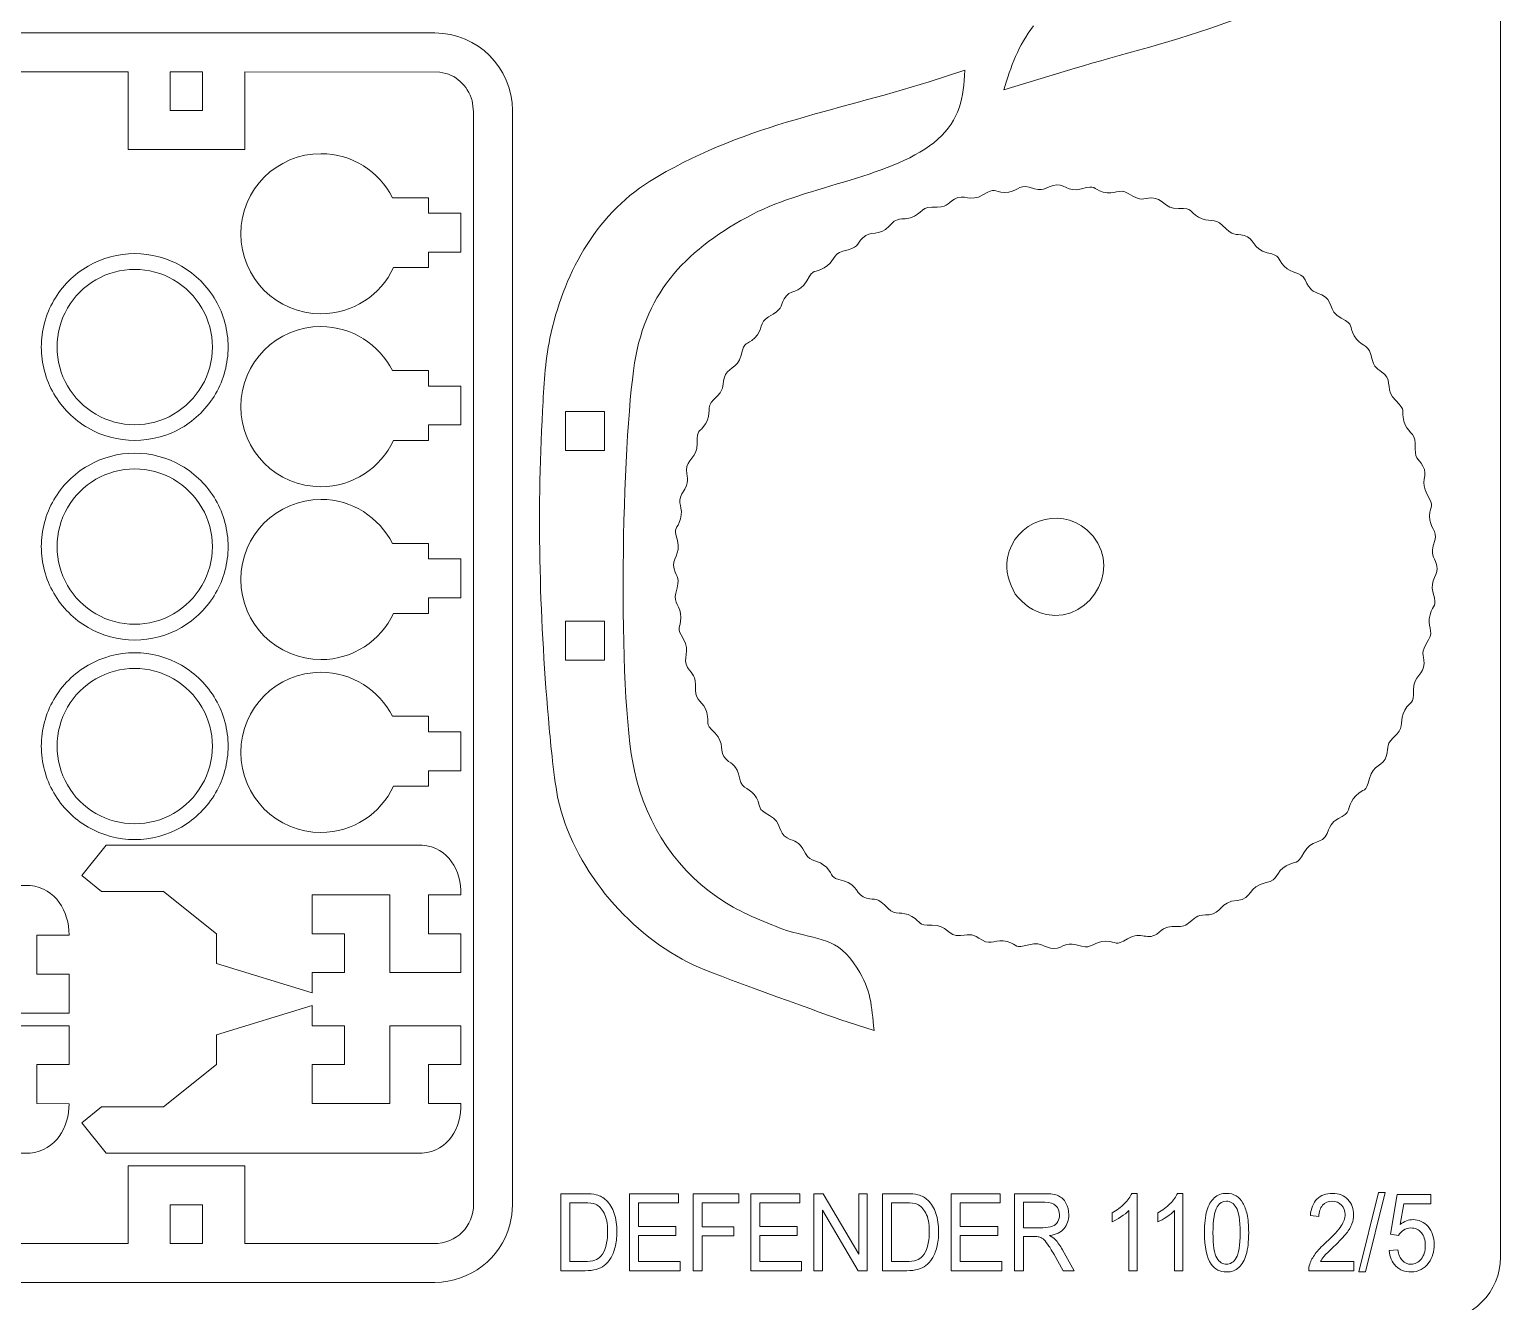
# Model space of a CAD drawing. Header units: centimetres. Extents: x -10 to 98, y 3 to 108.
# Drawn here: x 44.92 to 58.7, y 55.74 to 67.65 of the extents above; entities that cross this region are included whole.
import ezdxf

# ---------------------------------------------------------------- set-up
doc = ezdxf.new("R2010")
doc.units = ezdxf.units.CM
doc.header["$MEASUREMENT"] = 0
doc.layers.add('Camada 1', color=7, linetype='Continuous')

msp = doc.modelspace()

# ---------------------------------------------------------------- linework, layer by layer
at = {"layer": 'Camada 1', "color": 5, "lineweight": 9}
for points in [[(58.70215, 107.32219), (58.70215, 107.32219), (58.70215, 56.15219), (58.70215, 56.15219)], [(58.10714, 55.55719), (58.4344, 55.55719), (58.70215, 55.82494), (58.70215, 56.15219)]]:
    msp.add_open_spline(points, degree=3, dxfattribs=at)
at = {"layer": 'Camada 1', "color": 3, "lineweight": 9}
for points in [[(54.71515, 67.29235), (55.5241, 67.53089), (56.87646, 67.81634), (57.45465, 68.51215)], [(54.32482, 67.68744), (54.18448, 67.50459), (54.1106, 67.30542), (54.04872, 67.08767)], [(48.71536, 67.6219), (48.71536, 67.6219), (25.27744, 67.6219), (25.27744, 67.6219)], [(49.44366, 66.89359), (49.43725, 67.30475), (49.11911, 67.61558), (48.71536, 67.6219)], [(54.04872, 67.08767), (54.04872, 67.08767), (54.71515, 67.29235), (54.71515, 67.29235)], [(42.02492, 67.25773), (42.02492, 67.25773), (45.84258, 67.25773), (45.84258, 67.25773)], [(45.84258, 67.25773), (45.84258, 67.25773), (45.84258, 66.52943), (45.84258, 66.52943)], [(46.93506, 66.52943), (46.93506, 66.52943), (46.93506, 67.25773), (46.93506, 67.25773)], [(46.93506, 67.25773), (46.93506, 67.25773), (48.76296, 67.25416), (48.76296, 67.25416)], [(49.06642, 66.9876), (49.01701, 67.13201), (48.91831, 67.23367), (48.76296, 67.25416)], [(53.3488, 67.16452), (52.4392, 66.8784), (51.56404, 66.74916), (50.72712, 66.22915)], [(53.3488, 67.16452), (53.3488, 67.16452), (53.68083, 67.27162), (53.68083, 67.27162)], [(53.42854, 66.62544), (53.63344, 66.80782), (53.67186, 67.01439), (53.68083, 67.27162)], [(49.06642, 66.9876), (49.06642, 66.9876), (49.07951, 66.88169), (49.07951, 66.88169)], [(49.07951, 66.88169), (49.07951, 66.88169), (49.07951, 56.65441), (49.07951, 56.65441)], [(49.44366, 56.64251), (49.44366, 56.64251), (49.44366, 66.89359), (49.44366, 66.89359)], [(51.69463, 65.9233), (52.21017, 66.19259), (53.03308, 66.27344), (53.42854, 66.62544)], [(45.84258, 66.52943), (45.84258, 66.52943), (46.93506, 66.52943), (46.93506, 66.52943)], [(50.72712, 66.22915), (50.21335, 65.90992), (49.91427, 65.33949), (49.79413, 64.76064)], [(54.05536, 66.12782), (53.94146, 66.12966), (53.97654, 66.17927), (53.85168, 66.10434)], [(54.28414, 66.17533), (54.18745, 66.20426), (54.16614, 66.12602), (54.05536, 66.12782)], [(54.28414, 66.17533), (54.43446, 66.13036), (54.42082, 66.16661), (54.50937, 66.19209)], [(54.50937, 66.19209), (54.60938, 66.22085), (54.64288, 66.12255), (54.77654, 66.16096)], [(54.97941, 66.13119), (54.86975, 66.16238), (54.91645, 66.20117), (54.77654, 66.16096)], [(55.21269, 66.11776), (55.12701, 66.17047), (55.08595, 66.10089), (54.97941, 66.13119)], [(53.37222, 65.99066), (53.52911, 65.98623), (53.50665, 66.01774), (53.58554, 66.06516)], [(53.58554, 66.06516), (53.6746, 66.1187), (53.73239, 66.03274), (53.85168, 66.10434)], [(55.21269, 66.11776), (55.34655, 66.03541), (55.3423, 66.07396), (55.43466, 66.07559)], [(55.43466, 66.07559), (55.53882, 66.07743), (55.54567, 65.97362), (55.68452, 65.97632)], [(51.69463, 65.9233), (51.08957, 65.60728), (50.69533, 65.21186), (50.58789, 64.52977)], [(53.12377, 65.87946), (53.27718, 65.89514), (53.25861, 65.99386), (53.37222, 65.99066)], [(55.87289, 65.89511), (55.77519, 65.95351), (55.82995, 65.97915), (55.68452, 65.97632)], [(56.09465, 65.82192), (56.02549, 65.89486), (55.96797, 65.83829), (55.87289, 65.89511)], [(52.726, 65.70349), (52.79809, 65.77818), (52.87629, 65.71018), (52.97295, 65.81016)], [(53.12377, 65.87946), (53.03138, 65.87894), (53.02747, 65.86654), (52.97295, 65.81016)], [(56.09465, 65.82192), (56.20275, 65.7079), (56.20913, 65.74591), (56.29837, 65.7236)], [(52.5392, 65.57626), (52.69202, 65.61279), (52.66185, 65.63703), (52.726, 65.70349)], [(56.29837, 65.7236), (56.39925, 65.69838), (56.37904, 65.59645), (56.51384, 65.56306)], [(52.5392, 65.57626), (52.44105, 65.55281), (52.46157, 65.47438), (52.36504, 65.42068)], [(56.67474, 65.43557), (56.59559, 65.51738), (56.65528, 65.52802), (56.51384, 65.56306)], [(52.36504, 65.42068), (52.26551, 65.36533), (52.27074, 65.42584), (52.20025, 65.29823)], [(56.87009, 65.30754), (56.82216, 65.39622), (56.75143, 65.35632), (56.67474, 65.43557)], [(51.98938, 65.13157), (52.03988, 65.22272), (52.13305, 65.1766), (52.20025, 65.29823)], [(56.87009, 65.30754), (56.92319, 65.20932), (56.92693, 65.20865), (57.02694, 65.16699)], [(51.84194, 64.9604), (51.98013, 65.03504), (51.94466, 65.05088), (51.98938, 65.13157)], [(57.02694, 65.16699), (57.13568, 65.1217), (57.08063, 65.01956), (57.20797, 64.94922)], [(51.84194, 64.9604), (51.75331, 64.91254), (51.79313, 64.84173), (51.71388, 64.76503)], [(57.33041, 64.78441), (57.27511, 64.8839), (57.33553, 64.87876), (57.20797, 64.94922)], [(49.79413, 64.76064), (49.74785, 64.53764), (49.73765, 64.30918), (49.72511, 64.08231)], [(51.71388, 64.76503), (51.63219, 64.68597), (51.62141, 64.74549), (51.5864, 64.60415)], [(57.48597, 64.61027), (57.46258, 64.70816), (57.38395, 64.68808), (57.33041, 64.78441)], [(50.58789, 64.52977), (50.47102, 63.78779), (50.41983, 61.46292), (50.58551, 60.70972)], [(51.42584, 64.38867), (51.45111, 64.48956), (51.553, 64.46931), (51.5864, 64.60415)], [(57.48597, 64.61027), (57.52244, 64.45757), (57.54673, 64.4875), (57.61318, 64.42346)], [(51.32755, 64.18495), (51.44153, 64.2929), (51.40353, 64.29957), (51.42584, 64.38867)], [(57.61318, 64.42346), (57.68786, 64.35149), (57.61989, 64.27325), (57.7199, 64.17653)], [(51.32755, 64.18495), (51.2546, 64.11587), (51.31112, 64.05815), (51.25435, 63.96322)], [(57.79519, 63.98582), (57.76758, 64.0962), (57.82446, 64.07539), (57.7199, 64.17653)], [(49.72511, 64.08231), (49.66948, 63.07607), (49.6982, 62.1101), (49.78818, 61.1072)], [(57.90036, 63.77721), (57.90316, 63.87797), (57.82196, 63.87878), (57.79519, 63.98582)], [(51.25435, 63.96322), (51.19583, 63.86535), (51.17036, 63.9204), (51.17311, 63.77487)], [(51.07384, 63.52497), (51.07201, 63.62904), (51.17575, 63.63586), (51.17311, 63.77487)], [(57.90036, 63.77721), (57.89599, 63.62019), (57.92729, 63.64299), (57.97488, 63.56394)], [(57.97488, 63.56394), (58.02848, 63.4749), (57.94243, 63.4171), (58.01407, 63.29777)], [(51.03169, 63.30297), (51.11397, 63.43648), (51.07546, 63.43323), (51.07384, 63.52497)], [(51.03169, 63.30297), (50.97899, 63.21741), (51.04851, 63.17625), (51.01826, 63.06972)], [(58.03753, 63.09409), (58.03938, 63.20789), (58.08893, 63.17308), (58.01407, 63.29777)], [(51.01826, 63.06972), (50.9871, 62.96006), (50.94831, 63.00675), (50.9885, 62.86686)], [(58.08504, 62.86533), (58.11384, 62.96175), (58.03575, 62.98365), (58.03753, 63.09409)], [(50.95735, 62.59967), (50.92863, 62.69977), (51.0269, 62.73315), (50.9885, 62.86686)], [(58.08504, 62.86533), (58.04013, 62.71499), (58.07627, 62.72878), (58.10179, 62.64005)], [(50.97411, 62.37444), (51.01907, 62.52491), (50.98283, 62.5109), (50.95735, 62.59967)], [(58.10179, 62.64005), (58.13055, 62.54007), (58.03224, 62.50659), (58.07069, 62.3729)], [(50.97411, 62.37444), (50.9453, 62.278), (51.02339, 62.25618), (51.02161, 62.14567)], [(58.0409, 62.17004), (58.07201, 62.27956), (58.1109, 62.23309), (58.07069, 62.3729)], [(51.02161, 62.14567), (51.01982, 62.03184), (50.97013, 62.06682), (51.04516, 61.94196)], [(58.02748, 61.93678), (58.08015, 62.0224), (58.01063, 62.06343), (58.0409, 62.17004)], [(51.08429, 61.67583), (51.0307, 61.7649), (51.11686, 61.82262), (51.04516, 61.94196)], [(58.02748, 61.93678), (57.9452, 61.80305), (57.98364, 61.80718), (57.9853, 61.7148)], [(51.15878, 61.46253), (51.16318, 61.61943), (51.13176, 61.59692), (51.08429, 61.67583)], [(57.9853, 61.7148), (57.98718, 61.61073), (57.88338, 61.60383), (57.88606, 61.46493)], [(51.15878, 61.46253), (51.15598, 61.36188), (51.23716, 61.36092), (51.26398, 61.25395)], [(57.80483, 61.27656), (57.86323, 61.37431), (57.88887, 61.31952), (57.88606, 61.46493)], [(51.26398, 61.25395), (51.29162, 61.14369), (51.23461, 61.16435), (51.33932, 61.06321)], [(57.73163, 61.05481), (57.80457, 61.124), (57.74795, 61.18133), (57.80483, 61.27656)], [(49.78818, 61.1072), (49.80602, 60.91694), (49.8366, 60.57154), (49.88338, 60.3896)], [(51.44597, 60.8163), (51.37133, 60.88834), (51.43933, 60.96661), (51.33932, 61.06321)], [(57.73163, 61.05481), (57.61763, 60.94668), (57.65565, 60.94037), (57.6333, 60.8511)], [(51.57319, 60.62951), (51.53678, 60.78224), (51.51202, 60.75255), (51.44597, 60.8163)], [(57.6333, 60.8511), (57.60803, 60.75014), (57.50615, 60.77046), (57.47278, 60.63562)], [(50.58551, 60.70972), (50.69952, 60.19147), (50.99647, 59.74761), (51.44948, 59.46732)], [(51.57319, 60.62951), (51.59655, 60.53156), (51.67524, 60.55169), (51.72877, 60.45534)], [(57.34527, 60.47472), (57.42703, 60.55383), (57.43781, 60.49427), (57.47278, 60.63562)], [(49.88338, 60.3896), (50.04655, 59.75502), (50.55568, 59.1639), (51.14245, 58.88777)], [(51.72877, 60.45534), (51.78403, 60.35587), (51.72363, 60.36096), (51.85119, 60.29055)], [(57.21724, 60.27934), (57.30584, 60.32721), (57.26608, 60.3981), (57.34527, 60.47472)], [(52.01791, 60.07964), (51.92682, 60.13004), (51.97277, 60.22343), (51.85119, 60.29055)], [(57.21724, 60.27934), (57.11897, 60.22624), (57.1184, 60.22248), (57.07669, 60.12249)], [(57.07669, 60.12249), (57.03136, 60.01382), (56.92927, 60.06881), (56.85893, 59.94145)], [(52.18906, 59.93223), (52.11459, 60.07025), (52.09836, 60.03512), (52.01791, 60.07964)], [(52.18906, 59.93223), (52.23689, 59.84359), (52.3078, 59.88336), (52.38445, 59.80417)], [(56.69414, 59.81908), (56.79357, 59.87432), (56.78853, 59.81399), (56.85893, 59.94145)], [(52.38445, 59.80417), (52.46357, 59.72243), (52.40393, 59.71168), (52.54534, 59.67667)], [(56.50487, 59.66071), (56.62542, 59.68307), (56.58983, 59.76113), (56.69414, 59.81908)], [(52.7608, 59.51613), (52.6598, 59.54143), (52.68016, 59.64328), (52.54534, 59.67667)], [(56.50487, 59.66071), (56.326, 59.62754), (56.38296, 59.50477), (56.23521, 59.49453)], [(51.44948, 59.46732), (51.60527, 59.37091), (51.83737, 59.27487), (52.01118, 59.21385)], [(52.96453, 59.41782), (52.85634, 59.53187), (52.84987, 59.49382), (52.7608, 59.51613)], [(52.96453, 59.41782), (53.03371, 59.34489), (53.09112, 59.40151), (53.18627, 59.34464)], [(56.23521, 59.49453), (56.06487, 59.48273), (56.08959, 59.36725), (55.97117, 59.36051)], [(53.18627, 59.34464), (53.28405, 59.28619), (53.22918, 59.26059), (53.37464, 59.2634)], [(55.78145, 59.28303), (55.69179, 59.20469), (55.62927, 59.3054), (55.49913, 59.19404)], [(55.97117, 59.36051), (55.86483, 59.35447), (55.86156, 59.35304), (55.78145, 59.28303)], [(52.67404, 58.85802), (52.48497, 59.16008), (52.31468, 59.11653), (52.01118, 59.21385)], [(53.64034, 59.16532), (53.52355, 59.15026), (53.52009, 59.26621), (53.37464, 59.2634)], [(53.84648, 59.12197), (53.75147, 59.18042), (53.74777, 59.17917), (53.64034, 59.16532)], [(53.84648, 59.12197), (53.93214, 59.06926), (53.9731, 59.13885), (54.07976, 59.10855)], [(55.2075, 59.13537), (55.33948, 59.21454), (55.39204, 59.10241), (55.49913, 59.19404)], [(54.07976, 59.10855), (54.18931, 59.07744), (54.14282, 59.03855), (54.28262, 59.07878)], [(54.54978, 59.04766), (54.44975, 59.01892), (54.41623, 59.11723), (54.28262, 59.07878)], [(54.77505, 59.06439), (54.62446, 59.10932), (54.63863, 59.07319), (54.54978, 59.04766)], [(54.77505, 59.06439), (54.87153, 59.03562), (54.89329, 59.1137), (55.00382, 59.11191)], [(55.00382, 59.11191), (55.11763, 59.11007), (55.08277, 59.06055), (55.2075, 59.13537)], [(51.14245, 58.88777), (51.32536, 58.8017), (52.28852, 58.4602), (52.5122, 58.37843)], [(52.83113, 58.27609), (52.80812, 58.51188), (52.80402, 58.65035), (52.67404, 58.85802)], [(52.83113, 58.27609), (52.83113, 58.27609), (52.5122, 58.37843), (52.5122, 58.37843)], [(46.93506, 57.00666), (46.93506, 57.00666), (45.84258, 57.00666), (45.84258, 57.00666)], [(45.84258, 57.00666), (45.84258, 57.00666), (45.84258, 56.27835), (45.84258, 56.27835)], [(46.93506, 56.27835), (46.93506, 56.27835), (46.93506, 57.00666), (46.93506, 57.00666)], [(48.70346, 56.27835), (48.92593, 56.28502), (49.07285, 56.43199), (49.07951, 56.65441)], [(49.41867, 56.45449), (49.41867, 56.45449), (49.43771, 56.54729), (49.43771, 56.54729)], [(49.43771, 56.54729), (49.43771, 56.54729), (49.44366, 56.64251), (49.44366, 56.64251)], [(48.71536, 55.91419), (49.05306, 55.92476), (49.33091, 56.13234), (49.41867, 56.45449)], [(45.84258, 56.27835), (45.84258, 56.27835), (42.02492, 56.27835), (42.02492, 56.27835)], [(48.70346, 56.27835), (48.70346, 56.27835), (46.93506, 56.27835), (46.93506, 56.27835)], [(25.27744, 55.91419), (25.27744, 55.91419), (48.71536, 55.91419), (48.71536, 55.91419)]]:
    msp.add_open_spline(points, degree=3, dxfattribs=at)
at = {"layer": 'Camada 1', "lineweight": 9}
for points in [[(46.53995, 67.25773), (46.53995, 67.25773), (46.23649, 67.25773), (46.23649, 67.25773)], [(46.23649, 67.25773), (46.23649, 67.25773), (46.23649, 66.89359), (46.23649, 66.89359)], [(46.53995, 66.89359), (46.53995, 66.89359), (46.53995, 67.25773), (46.53995, 67.25773)], [(46.23649, 66.89359), (46.23649, 66.89359), (46.53995, 66.89359), (46.53995, 66.89359)], [(50.30465, 64.07517), (50.30465, 64.07517), (49.94051, 64.07517), (49.94051, 64.07517)], [(49.94051, 64.07517), (49.94051, 64.07517), (49.94051, 63.71101), (49.94051, 63.71101)], [(50.30465, 63.71101), (50.30465, 63.71101), (50.30465, 64.07517), (50.30465, 64.07517)], [(49.94051, 63.71101), (49.94051, 63.71101), (50.30465, 63.71101), (50.30465, 63.71101)], [(54.82541, 62.96686), (54.56176, 63.19236), (54.14503, 63.04513), (54.08154, 62.70406)], [(54.44601, 62.17291), (54.88527, 62.09119), (55.18276, 62.66122), (54.82541, 62.96686)], [(54.08154, 62.70406), (54.05831, 62.57925), (54.09939, 62.4699), (54.15376, 62.363)], [(54.15376, 62.363), (54.23396, 62.2738), (54.32119, 62.19613), (54.44601, 62.17291)], [(49.94051, 62.10922), (49.94051, 62.10922), (50.30465, 62.10922), (50.30465, 62.10922)], [(49.94051, 61.74506), (49.94051, 61.74506), (49.94051, 62.10922), (49.94051, 62.10922)], [(50.30465, 62.10922), (50.30465, 62.10922), (50.30465, 61.74506), (50.30465, 61.74506)], [(50.30465, 61.74506), (50.30465, 61.74506), (49.94051, 61.74506), (49.94051, 61.74506)], [(46.23649, 56.27835), (46.23649, 56.27835), (46.23649, 56.64251), (46.23649, 56.64251)], [(46.23649, 56.64251), (46.23649, 56.64251), (46.53995, 56.64251), (46.53995, 56.64251)], [(46.53995, 56.64251), (46.53995, 56.64251), (46.53995, 56.27835), (46.53995, 56.27835)], [(46.53995, 56.27835), (46.53995, 56.27835), (46.23649, 56.27835), (46.23649, 56.27835)]]:
    msp.add_open_spline(points, degree=3, dxfattribs=at)
at = {"layer": 'Camada 1', "color": 2, "lineweight": 9}
for points in [[(47.64815, 66.49053), (47.23376, 66.49053), (46.89782, 66.15459), (46.89782, 65.7402)], [(48.31831, 66.07793), (48.19472, 66.32267), (47.94106, 66.49053), (47.64815, 66.49053)], [(48.31831, 66.07793), (48.31831, 66.07793), (48.65708, 66.07828), (48.65708, 66.07828)], [(48.65708, 66.07828), (48.65708, 66.07828), (48.65708, 65.93263), (48.65708, 65.93263)], [(48.65708, 65.93263), (48.65708, 65.93263), (48.96051, 65.93263), (48.96051, 65.93263)], [(48.96051, 65.93263), (48.96051, 65.93263), (48.96051, 65.56853), (48.96051, 65.56853)], [(46.89782, 65.7402), (46.89782, 65.32581), (47.23376, 64.98987), (47.64815, 64.98987)], [(45.90354, 65.55414), (45.75073, 65.55431), (45.59814, 65.51342), (45.4659, 65.43688)], [(46.34118, 65.43688), (46.20893, 65.51342), (46.05634, 65.55431), (45.90354, 65.55414)], [(48.96051, 65.56853), (48.96051, 65.56853), (48.65708, 65.56853), (48.65708, 65.56853)], [(48.65708, 65.56853), (48.65708, 65.56853), (48.65708, 65.42289), (48.65708, 65.42289)], [(45.4659, 65.43688), (45.33348, 65.36062), (45.22178, 65.24892), (45.14552, 65.1165)], [(46.66155, 65.1165), (46.58529, 65.24892), (46.47359, 65.36062), (46.34118, 65.43688)], [(47.64815, 64.98987), (47.94912, 64.98987), (48.20867, 65.16711), (48.32821, 65.42289)], [(48.65708, 65.42289), (48.65708, 65.42289), (48.32821, 65.42289), (48.32821, 65.42289)], [(45.14552, 65.1165), (45.06897, 64.98425), (45.02808, 64.83166), (45.02826, 64.67886)], [(46.77882, 64.67886), (46.77899, 64.83166), (46.7381, 64.98425), (46.66155, 65.1165)], [(47.64815, 64.87087), (47.23376, 64.87087), (46.89782, 64.53493), (46.89782, 64.12054)], [(48.31831, 64.45827), (48.19472, 64.70301), (47.94106, 64.87087), (47.64815, 64.87087)], [(45.02826, 64.67886), (45.02808, 64.52607), (45.06897, 64.37347), (45.14552, 64.24123)], [(46.66155, 64.24123), (46.7381, 64.37347), (46.77899, 64.52607), (46.77882, 64.67886)], [(48.31831, 64.45827), (48.31831, 64.45827), (48.65708, 64.45862), (48.65708, 64.45862)], [(48.65708, 64.45862), (48.65708, 64.45862), (48.65708, 64.31297), (48.65708, 64.31297)], [(45.14552, 64.24123), (45.22178, 64.1088), (45.33348, 63.9971), (45.4659, 63.92084)], [(46.34118, 63.92084), (46.47359, 63.9971), (46.58529, 64.1088), (46.66155, 64.24123)], [(48.65708, 64.31297), (48.65708, 64.31297), (48.96051, 64.31297), (48.96051, 64.31297)], [(48.96051, 64.31297), (48.96051, 64.31297), (48.96051, 63.94887), (48.96051, 63.94887)], [(46.89782, 64.12054), (46.89782, 63.70614), (47.23376, 63.37021), (47.64815, 63.37021)], [(45.4659, 63.92084), (45.59814, 63.8443), (45.75073, 63.80341), (45.90354, 63.80358)], [(45.90354, 63.80358), (46.05634, 63.80341), (46.20893, 63.8443), (46.34118, 63.92084)], [(48.96051, 63.94887), (48.96051, 63.94887), (48.65708, 63.94887), (48.65708, 63.94887)], [(48.65708, 63.94887), (48.65708, 63.94887), (48.65708, 63.80322), (48.65708, 63.80322)], [(47.64815, 63.37021), (47.94912, 63.37021), (48.20867, 63.54745), (48.32821, 63.80322)], [(48.65708, 63.80322), (48.65708, 63.80322), (48.32821, 63.80322), (48.32821, 63.80322)], [(45.4659, 63.56732), (45.33348, 63.49106), (45.22178, 63.37936), (45.14552, 63.24695)], [(45.90354, 63.68458), (45.75073, 63.68475), (45.59814, 63.64386), (45.4659, 63.56732)], [(46.34118, 63.56732), (46.20893, 63.64386), (46.05634, 63.68475), (45.90354, 63.68458)], [(46.66155, 63.24695), (46.58529, 63.37936), (46.47359, 63.49106), (46.34118, 63.56732)], [(45.14552, 63.24695), (45.06897, 63.11469), (45.02808, 62.9621), (45.02826, 62.8093)], [(46.77882, 62.8093), (46.77899, 62.9621), (46.7381, 63.11469), (46.66155, 63.24695)], [(47.64815, 63.25121), (47.23376, 63.25121), (46.89782, 62.91527), (46.89782, 62.50088)], [(48.31831, 62.83861), (48.19472, 63.08335), (47.94106, 63.25121), (47.64815, 63.25121)], [(45.02826, 62.8093), (45.02808, 62.6565), (45.06897, 62.50391), (45.14552, 62.37167)], [(46.66155, 62.37167), (46.7381, 62.50391), (46.77899, 62.6565), (46.77882, 62.8093)], [(48.31831, 62.83861), (48.31831, 62.83861), (48.65708, 62.83896), (48.65708, 62.83896)], [(48.65708, 62.83896), (48.65708, 62.83896), (48.65708, 62.69331), (48.65708, 62.69331)], [(48.65708, 62.69331), (48.65708, 62.69331), (48.96051, 62.69331), (48.96051, 62.69331)], [(48.96051, 62.69331), (48.96051, 62.69331), (48.96051, 62.32921), (48.96051, 62.32921)], [(46.89782, 62.50088), (46.89782, 62.08648), (47.23376, 61.75055), (47.64815, 61.75055)], [(45.14552, 62.37167), (45.22178, 62.23924), (45.33348, 62.12754), (45.4659, 62.05128)], [(46.34118, 62.05128), (46.47359, 62.12754), (46.58529, 62.23924), (46.66155, 62.37167)], [(48.96051, 62.32921), (48.96051, 62.32921), (48.65708, 62.32921), (48.65708, 62.32921)], [(48.65708, 62.32921), (48.65708, 62.32921), (48.65708, 62.18356), (48.65708, 62.18356)], [(47.64815, 61.75055), (47.94912, 61.75055), (48.20867, 61.92778), (48.32821, 62.18356)], [(48.65708, 62.18356), (48.65708, 62.18356), (48.32821, 62.18356), (48.32821, 62.18356)], [(45.4659, 62.05128), (45.59814, 61.97474), (45.75073, 61.93385), (45.90354, 61.93402)], [(45.90354, 61.93402), (46.05634, 61.93385), (46.20893, 61.97474), (46.34118, 62.05128)], [(45.90354, 61.81502), (45.75073, 61.81519), (45.59814, 61.7743), (45.4659, 61.69776)], [(46.34118, 61.69776), (46.20893, 61.7743), (46.05634, 61.81519), (45.90354, 61.81502)], [(45.4659, 61.69776), (45.33348, 61.6215), (45.22178, 61.5098), (45.14552, 61.37739)], [(46.66155, 61.37739), (46.58529, 61.5098), (46.47359, 61.6215), (46.34118, 61.69776)], [(47.64815, 61.63155), (47.23376, 61.63155), (46.89782, 61.29561), (46.89782, 60.88121)], [(48.31831, 61.21895), (48.19472, 61.46368), (47.94106, 61.63155), (47.64815, 61.63155)], [(45.14552, 61.37739), (45.06897, 61.24513), (45.02808, 61.09253), (45.02826, 60.93974)], [(46.77882, 60.93974), (46.77899, 61.09253), (46.7381, 61.24513), (46.66155, 61.37739)], [(48.31831, 61.21895), (48.31831, 61.21895), (48.65708, 61.21929), (48.65708, 61.21929)], [(48.65708, 61.21929), (48.65708, 61.21929), (48.65708, 61.07365), (48.65708, 61.07365)], [(48.65708, 61.07365), (48.65708, 61.07365), (48.96051, 61.07365), (48.96051, 61.07365)], [(48.96051, 61.07365), (48.96051, 61.07365), (48.96051, 60.70955), (48.96051, 60.70955)], [(45.02826, 60.93974), (45.02808, 60.78694), (45.06897, 60.63435), (45.14552, 60.5021)], [(46.66155, 60.5021), (46.7381, 60.63435), (46.77899, 60.78694), (46.77882, 60.93974)], [(46.89782, 60.88121), (46.89782, 60.46682), (47.23376, 60.13088), (47.64815, 60.13088)], [(48.96051, 60.70955), (48.96051, 60.70955), (48.65708, 60.70955), (48.65708, 60.70955)], [(48.65708, 60.70955), (48.65708, 60.70955), (48.65708, 60.5639), (48.65708, 60.5639)], [(47.64815, 60.13088), (47.94912, 60.13088), (48.20867, 60.30812), (48.32821, 60.5639)], [(48.65708, 60.5639), (48.65708, 60.5639), (48.32821, 60.5639), (48.32821, 60.5639)], [(45.14552, 60.5021), (45.22178, 60.36968), (45.33348, 60.25798), (45.4659, 60.18172)], [(46.34118, 60.18172), (46.47359, 60.25798), (46.58529, 60.36968), (46.66155, 60.5021)], [(45.4659, 60.18172), (45.59814, 60.10518), (45.75073, 60.06429), (45.90354, 60.06446)], [(45.90354, 60.06446), (46.05634, 60.06429), (46.20893, 60.10518), (46.34118, 60.18172)], [(45.40743, 59.72832), (45.40743, 59.72832), (45.63584, 60.01188), (45.63584, 60.01188)], [(45.63584, 60.01188), (45.63584, 60.01188), (48.59641, 60.01188), (48.59641, 60.01188)], [(48.96051, 59.54582), (48.96051, 59.77581), (48.84935, 59.9904), (48.59641, 60.01188)], [(45.59355, 59.57843), (45.59355, 59.57843), (45.40743, 59.72832), (45.40743, 59.72832)], [(41.96376, 59.63321), (41.96376, 59.63321), (44.92435, 59.63321), (44.92435, 59.63321)], [(45.28843, 59.16978), (45.28843, 59.39262), (45.16615, 59.60719), (44.92435, 59.63321)], [(46.17398, 59.57843), (46.17398, 59.57843), (45.59355, 59.57843), (45.59355, 59.57843)], [(46.66909, 59.17966), (46.66909, 59.17966), (46.17398, 59.57843), (46.17398, 59.57843)], [(48.29297, 59.54582), (48.29297, 59.54582), (47.56478, 59.54582), (47.56478, 59.54582)], [(47.56478, 59.54582), (47.56478, 59.54582), (47.56478, 59.18172), (47.56478, 59.18172)], [(48.29297, 58.81761), (48.29297, 58.81761), (48.29297, 59.54582), (48.29297, 59.54582)], [(48.96051, 59.54582), (48.96051, 59.54582), (48.65708, 59.54582), (48.65708, 59.54582)], [(48.65708, 59.54582), (48.65708, 59.54582), (48.65708, 59.18172), (48.65708, 59.18172)], [(45.28843, 59.16978), (45.28843, 59.16978), (44.98503, 59.16715), (44.98503, 59.16715)], [(44.98503, 59.16715), (44.98503, 59.16715), (44.98503, 58.80306), (44.98503, 58.80306)], [(46.66909, 58.90397), (46.66909, 58.90397), (46.66909, 59.17966), (46.66909, 59.17966)], [(47.56478, 59.18172), (47.56478, 59.18172), (47.8682, 59.18172), (47.8682, 59.18172)], [(47.8682, 59.18172), (47.8682, 59.18172), (47.8682, 58.81761), (47.8682, 58.81761)], [(48.65708, 59.18172), (48.65708, 59.18172), (48.96051, 59.18172), (48.96051, 59.18172)], [(48.96051, 59.18172), (48.96051, 59.18172), (48.96051, 58.81761), (48.96051, 58.81761)], [(47.56478, 58.62827), (47.56478, 58.62827), (46.66909, 58.90397), (46.66909, 58.90397)], [(44.98503, 58.80306), (44.98503, 58.80306), (45.28843, 58.80306), (45.28843, 58.80306)], [(45.28843, 58.80306), (45.28843, 58.80306), (45.28843, 58.43894), (45.28843, 58.43894)], [(47.8682, 58.81761), (47.8682, 58.81761), (47.56478, 58.81761), (47.56478, 58.81761)], [(47.56478, 58.81761), (47.56478, 58.81761), (47.56478, 58.62827), (47.56478, 58.62827)], [(48.96051, 58.81761), (48.96051, 58.81761), (48.29297, 58.81761), (48.29297, 58.81761)], [(47.56478, 58.50927), (47.56478, 58.50927), (46.66909, 58.23357), (46.66909, 58.23357)], [(47.56478, 58.31993), (47.56478, 58.31993), (47.56478, 58.50927), (47.56478, 58.50927)], [(45.28843, 58.43894), (45.28843, 58.43894), (44.62092, 58.43894), (44.62092, 58.43894)], [(45.28843, 58.31993), (45.28843, 58.31993), (44.62092, 58.31993), (44.62092, 58.31993)], [(45.28843, 57.95581), (45.28843, 57.95581), (45.28843, 58.31993), (45.28843, 58.31993)], [(47.8682, 58.31993), (47.8682, 58.31993), (47.56478, 58.31993), (47.56478, 58.31993)], [(47.8682, 57.95583), (47.8682, 57.95583), (47.8682, 58.31993), (47.8682, 58.31993)], [(48.96051, 58.31993), (48.96051, 58.31993), (48.29297, 58.31993), (48.29297, 58.31993)], [(48.29297, 58.31993), (48.29297, 58.31993), (48.29297, 57.59172), (48.29297, 57.59172)], [(48.96051, 57.95583), (48.96051, 57.95583), (48.96051, 58.31993), (48.96051, 58.31993)], [(46.66909, 58.23357), (46.66909, 58.23357), (46.66909, 57.95788), (46.66909, 57.95788)], [(44.98503, 57.59172), (44.98503, 57.59172), (44.98503, 57.95581), (44.98503, 57.95581)], [(44.98503, 57.95581), (44.98503, 57.95581), (45.28843, 57.95581), (45.28843, 57.95581)], [(46.66909, 57.95788), (46.66909, 57.95788), (46.17398, 57.55912), (46.17398, 57.55912)], [(47.56478, 57.59172), (47.56478, 57.59172), (47.56478, 57.95583), (47.56478, 57.95583)], [(47.56478, 57.95583), (47.56478, 57.95583), (47.8682, 57.95583), (47.8682, 57.95583)], [(48.65708, 57.59172), (48.65708, 57.59172), (48.65708, 57.95583), (48.65708, 57.95583)], [(48.65708, 57.95583), (48.65708, 57.95583), (48.96051, 57.95583), (48.96051, 57.95583)], [(44.92435, 57.12566), (45.16615, 57.15168), (45.28843, 57.36625), (45.28843, 57.58909)], [(45.28843, 57.58909), (45.28843, 57.58909), (44.98503, 57.59172), (44.98503, 57.59172)], [(45.59355, 57.55912), (45.59355, 57.55912), (45.40743, 57.40922), (45.40743, 57.40922)], [(46.17398, 57.55912), (46.17398, 57.55912), (45.59355, 57.55912), (45.59355, 57.55912)], [(48.29297, 57.59172), (48.29297, 57.59172), (47.56478, 57.59172), (47.56478, 57.59172)], [(48.59641, 57.12566), (48.84935, 57.14714), (48.96051, 57.36173), (48.96051, 57.59172)], [(48.96051, 57.59172), (48.96051, 57.59172), (48.65708, 57.59172), (48.65708, 57.59172)], [(45.40743, 57.40922), (45.40743, 57.40922), (45.63584, 57.12566), (45.63584, 57.12566)], [(41.96376, 57.12566), (41.96376, 57.12566), (44.92435, 57.12566), (44.92435, 57.12566)], [(45.63584, 57.12566), (45.63584, 57.12566), (48.59641, 57.12566), (48.59641, 57.12566)]]:
    msp.add_open_spline(points, degree=3, dxfattribs=at)
at = {"layer": 'Camada 1', "color": 1, "lineweight": 9}
for points in [[(45.90354, 65.40657), (45.7765, 65.40671), (45.64963, 65.37272), (45.53969, 65.30907)], [(46.2674, 65.30907), (46.15744, 65.37272), (46.03057, 65.40671), (45.90354, 65.40657)], [(45.53969, 65.30907), (45.42959, 65.24568), (45.33672, 65.1528), (45.27332, 65.04272)], [(46.53375, 65.04272), (46.47035, 65.1528), (46.37748, 65.24568), (46.2674, 65.30907)], [(45.27332, 65.04272), (45.20968, 64.93277), (45.17569, 64.80591), (45.17583, 64.67886)], [(46.63125, 64.67886), (46.63138, 64.80591), (46.5974, 64.93277), (46.53375, 65.04272)], [(45.17583, 64.67886), (45.17569, 64.55182), (45.20968, 64.42495), (45.27332, 64.31501)], [(46.53375, 64.31501), (46.5974, 64.42495), (46.63138, 64.55182), (46.63125, 64.67886)], [(45.27332, 64.31501), (45.33672, 64.20492), (45.42959, 64.11204), (45.53969, 64.04865)], [(46.2674, 64.04865), (46.37748, 64.11204), (46.47035, 64.20492), (46.53375, 64.31501)], [(45.53969, 64.04865), (45.64963, 63.98501), (45.7765, 63.95101), (45.90354, 63.95115)], [(45.90354, 63.95115), (46.03057, 63.95101), (46.15744, 63.98501), (46.2674, 64.04865)], [(45.53969, 63.43951), (45.42959, 63.37612), (45.33672, 63.28324), (45.27332, 63.17315)], [(45.90354, 63.53701), (45.7765, 63.53715), (45.64963, 63.50315), (45.53969, 63.43951)], [(46.2674, 63.43951), (46.15744, 63.50315), (46.03057, 63.53715), (45.90354, 63.53701)], [(46.53375, 63.17315), (46.47035, 63.28324), (46.37748, 63.37612), (46.2674, 63.43951)], [(45.27332, 63.17315), (45.20968, 63.06321), (45.17569, 62.93634), (45.17583, 62.8093)], [(46.63125, 62.8093), (46.63138, 62.93634), (46.5974, 63.06321), (46.53375, 63.17315)], [(45.17583, 62.8093), (45.17569, 62.68226), (45.20968, 62.55539), (45.27332, 62.44545)], [(46.53375, 62.44545), (46.5974, 62.55539), (46.63138, 62.68226), (46.63125, 62.8093)], [(45.27332, 62.44545), (45.33672, 62.33536), (45.42959, 62.24248), (45.53969, 62.17909)], [(46.2674, 62.17909), (46.37748, 62.24248), (46.47035, 62.33536), (46.53375, 62.44545)], [(45.53969, 62.17909), (45.64963, 62.11545), (45.7765, 62.08145), (45.90354, 62.08159)], [(45.90354, 62.08159), (46.03057, 62.08145), (46.15744, 62.11545), (46.2674, 62.17909)], [(45.90354, 61.66745), (45.7765, 61.66759), (45.64963, 61.63359), (45.53969, 61.56995)], [(46.2674, 61.56995), (46.15744, 61.63359), (46.03057, 61.66759), (45.90354, 61.66745)], [(45.53969, 61.56995), (45.42959, 61.50656), (45.33672, 61.41368), (45.27332, 61.30359)], [(46.53375, 61.30359), (46.47035, 61.41368), (46.37748, 61.50656), (46.2674, 61.56995)], [(45.27332, 61.30359), (45.20968, 61.19365), (45.17569, 61.06678), (45.17583, 60.93974)], [(46.63125, 60.93974), (46.63138, 61.06678), (46.5974, 61.19365), (46.53375, 61.30359)], [(45.17583, 60.93974), (45.17569, 60.81269), (45.20968, 60.68583), (45.27332, 60.57588)], [(46.53375, 60.57588), (46.5974, 60.68583), (46.63138, 60.81269), (46.63125, 60.93974)], [(45.27332, 60.57588), (45.33672, 60.4658), (45.42959, 60.37292), (45.53969, 60.30953)], [(46.2674, 60.30953), (46.37748, 60.37292), (46.47035, 60.4658), (46.53375, 60.57588)], [(45.53969, 60.30953), (45.64963, 60.24589), (45.7765, 60.21189), (45.90354, 60.21203)], [(45.90354, 60.21203), (46.03057, 60.21189), (46.15744, 60.24589), (46.2674, 60.30953)], [(49.89531, 56.02505), (49.89531, 56.02505), (49.89531, 56.74645), (49.89531, 56.74645)], [(49.89531, 56.74645), (49.89531, 56.74645), (50.11471, 56.74645), (50.11471, 56.74645)], [(50.11338, 56.66182), (50.11338, 56.66182), (49.97982, 56.66182), (49.97982, 56.66182)], [(49.97982, 56.66182), (49.97982, 56.66182), (49.97982, 56.10968), (49.97982, 56.10968)], [(50.22235, 56.64704), (50.19981, 56.65694), (50.16348, 56.66182), (50.11338, 56.66182)], [(50.22812, 56.73621), (50.20202, 56.74308), (50.16423, 56.74645), (50.11471, 56.74645)], [(50.32151, 56.68449), (50.29573, 56.70934), (50.26459, 56.72663), (50.22812, 56.73621)], [(50.39682, 56.56123), (50.38023, 56.61127), (50.35517, 56.65224), (50.32151, 56.68449)], [(50.53944, 56.02505), (50.53944, 56.02505), (50.53944, 56.74645), (50.53944, 56.74645)], [(50.53944, 56.74645), (50.53944, 56.74645), (50.99929, 56.74645), (50.99929, 56.74645)], [(50.99929, 56.66182), (50.99929, 56.66182), (50.62394, 56.66182), (50.62394, 56.66182)], [(50.62394, 56.66182), (50.62394, 56.66182), (50.62394, 56.44016), (50.62394, 56.44016)], [(50.99929, 56.74645), (50.99929, 56.74645), (50.99929, 56.66182), (50.99929, 56.66182)], [(51.13538, 56.02505), (51.13538, 56.02505), (51.13538, 56.74645), (51.13538, 56.74645)], [(51.13538, 56.74645), (51.13538, 56.74645), (51.56499, 56.74645), (51.56499, 56.74645)], [(51.56499, 56.66182), (51.56499, 56.66182), (51.21988, 56.66182), (51.21988, 56.66182)], [(51.21988, 56.66182), (51.21988, 56.66182), (51.21988, 56.43714), (51.21988, 56.43714)], [(51.56499, 56.74645), (51.56499, 56.74645), (51.56499, 56.66182), (51.56499, 56.66182)], [(51.67601, 56.02505), (51.67601, 56.02505), (51.67601, 56.74645), (51.67601, 56.74645)], [(51.67601, 56.74645), (51.67601, 56.74645), (52.13587, 56.74645), (52.13587, 56.74645)], [(52.13587, 56.66182), (52.13587, 56.66182), (51.76052, 56.66182), (51.76052, 56.66182)], [(51.76052, 56.66182), (51.76052, 56.66182), (51.76052, 56.44016), (51.76052, 56.44016)], [(52.13587, 56.74645), (52.13587, 56.74645), (52.13587, 56.66182), (52.13587, 56.66182)], [(52.26663, 56.02505), (52.26663, 56.02505), (52.26663, 56.74645), (52.26663, 56.74645)], [(52.26663, 56.74645), (52.26663, 56.74645), (52.3532, 56.74645), (52.3532, 56.74645)], [(52.3532, 56.74645), (52.3532, 56.74645), (52.68733, 56.18021), (52.68733, 56.18021)], [(52.68733, 56.18021), (52.68733, 56.18021), (52.68733, 56.74645), (52.68733, 56.74645)], [(52.68733, 56.74645), (52.68733, 56.74645), (52.76827, 56.74645), (52.76827, 56.74645)], [(52.76827, 56.74645), (52.76827, 56.74645), (52.76827, 56.02505), (52.76827, 56.02505)], [(52.90985, 56.02505), (52.90985, 56.02505), (52.90985, 56.74645), (52.90985, 56.74645)], [(52.90985, 56.74645), (52.90985, 56.74645), (53.12925, 56.74645), (53.12925, 56.74645)], [(53.12791, 56.66182), (53.12791, 56.66182), (52.99435, 56.66182), (52.99435, 56.66182)], [(52.99435, 56.66182), (52.99435, 56.66182), (52.99435, 56.10968), (52.99435, 56.10968)], [(53.23688, 56.64704), (53.21433, 56.65694), (53.17801, 56.66182), (53.12791, 56.66182)], [(53.24265, 56.73621), (53.21656, 56.74308), (53.17876, 56.74645), (53.12925, 56.74645)], [(53.33604, 56.68449), (53.31026, 56.70934), (53.27913, 56.72663), (53.24265, 56.73621)], [(53.41135, 56.56123), (53.39476, 56.61127), (53.3697, 56.65224), (53.33604, 56.68449)], [(53.55397, 56.02505), (53.55397, 56.02505), (53.55397, 56.74645), (53.55397, 56.74645)], [(53.55397, 56.74645), (53.55397, 56.74645), (54.01381, 56.74645), (54.01381, 56.74645)], [(54.01381, 56.66182), (54.01381, 56.66182), (53.63847, 56.66182), (53.63847, 56.66182)], [(53.63847, 56.66182), (53.63847, 56.66182), (53.63847, 56.44016), (53.63847, 56.44016)], [(54.01381, 56.74645), (54.01381, 56.74645), (54.01381, 56.66182), (54.01381, 56.66182)], [(54.14724, 56.02505), (54.14724, 56.02505), (54.14724, 56.74645), (54.14724, 56.74645)], [(54.14724, 56.74645), (54.14724, 56.74645), (54.42949, 56.74645), (54.42949, 56.74645)], [(54.43306, 56.66685), (54.43306, 56.66685), (54.23173, 56.66685), (54.23173, 56.66685)], [(54.23173, 56.66685), (54.23173, 56.66685), (54.23173, 56.42807), (54.23173, 56.42807)], [(54.5589, 56.72697), (54.52941, 56.7399), (54.48627, 56.74645), (54.42949, 56.74645)], [(54.53623, 56.63394), (54.51444, 56.65594), (54.48004, 56.66685), (54.43306, 56.66685)], [(54.62962, 56.65845), (54.61199, 56.6912), (54.58841, 56.71404), (54.5589, 56.72697)], [(54.656, 56.5498), (54.656, 56.58944), (54.64727, 56.62571), (54.62962, 56.65845)], [(55.17724, 56.65308), (55.21, 56.68617), (55.23327, 56.71824), (55.24691, 56.74947)], [(55.24691, 56.74947), (55.24691, 56.74947), (55.29731, 56.74947), (55.29731, 56.74947)], [(55.29731, 56.74947), (55.29731, 56.74947), (55.29731, 56.02505), (55.29731, 56.02505)], [(55.60595, 56.65308), (55.63872, 56.68617), (55.66198, 56.71824), (55.67562, 56.74947)], [(55.67562, 56.74947), (55.67562, 56.74947), (55.72603, 56.74947), (55.72603, 56.74947)], [(55.72603, 56.74947), (55.72603, 56.74947), (55.72603, 56.02505), (55.72603, 56.02505)], [(56.0194, 56.70749), (55.98886, 56.67944), (55.96588, 56.63932), (55.95032, 56.58709)], [(56.13444, 56.74947), (56.08819, 56.74947), (56.04979, 56.73553), (56.0194, 56.70749)], [(56.13356, 56.67592), (56.09768, 56.67592), (56.06892, 56.65862), (56.04741, 56.6242)], [(56.22501, 56.61731), (56.2007, 56.65644), (56.17016, 56.67592), (56.13356, 56.67592)], [(56.22442, 56.72613), (56.19847, 56.74174), (56.16853, 56.74947), (56.13444, 56.74947)], [(56.28817, 56.65862), (56.27156, 56.68801), (56.25021, 56.71051), (56.22442, 56.72613)], [(56.3273, 56.55149), (56.31782, 56.59363), (56.30477, 56.6294), (56.28817, 56.65862)], [(56.98179, 56.69607), (56.94591, 56.66047), (56.92517, 56.60875), (56.91968, 56.54092)], [(57.12662, 56.74947), (57.06599, 56.74947), (57.01781, 56.73167), (56.98179, 56.69607)], [(57.12485, 56.67592), (57.08704, 56.67592), (57.05681, 56.66315), (57.03412, 56.63764)], [(57.21186, 56.63982), (57.18962, 56.66383), (57.16057, 56.67592), (57.12485, 56.67592)], [(57.27176, 56.69187), (57.23617, 56.73033), (57.18771, 56.74947), (57.12662, 56.74947)], [(57.32527, 56.54897), (57.32527, 56.60572), (57.30748, 56.65342), (57.27176, 56.69187)], [(57.37345, 56.01296), (57.37345, 56.01296), (57.55846, 56.75854), (57.55846, 56.75854)], [(57.62146, 56.75854), (57.62146, 56.75854), (57.43645, 56.01296), (57.43645, 56.01296)], [(57.55846, 56.75854), (57.55846, 56.75854), (57.62146, 56.75854), (57.62146, 56.75854)], [(57.67215, 56.3666), (57.67215, 56.3666), (57.73353, 56.73738), (57.73353, 56.73738)], [(57.73353, 56.73738), (57.73353, 56.73738), (58.04928, 56.73738), (58.04928, 56.73738)], [(58.04928, 56.73738), (58.04928, 56.73738), (58.04928, 56.65275), (58.04928, 56.65275)], [(50.30195, 56.56543), (50.28016, 56.60607), (50.25361, 56.63327), (50.22235, 56.64704)], [(50.33471, 56.39112), (50.33471, 56.46668), (50.32375, 56.52479), (50.30195, 56.56543)], [(50.42188, 56.38961), (50.42188, 56.45393), (50.41357, 56.51119), (50.39682, 56.56123)], [(52.68169, 56.02505), (52.68169, 56.02505), (52.34756, 56.59129), (52.34756, 56.59129)], [(52.34756, 56.59129), (52.34756, 56.59129), (52.34756, 56.02505), (52.34756, 56.02505)], [(53.31648, 56.56543), (53.29469, 56.60607), (53.26815, 56.63327), (53.23688, 56.64704)], [(53.34923, 56.39112), (53.34923, 56.46668), (53.33828, 56.52479), (53.31648, 56.56543)], [(53.43641, 56.38961), (53.43641, 56.45393), (53.4281, 56.51119), (53.41135, 56.56123)], [(54.56885, 56.54964), (54.56885, 56.58373), (54.55803, 56.61195), (54.53623, 56.63394)], [(54.55194, 56.48499), (54.56322, 56.50481), (54.56885, 56.5263), (54.56885, 56.54964)], [(54.61213, 56.42034), (54.64133, 56.45544), (54.656, 56.49859), (54.656, 56.5498)], [(55.0625, 56.56845), (55.10623, 56.59162), (55.14448, 56.61984), (55.17724, 56.65308)], [(55.0625, 56.48281), (55.0625, 56.48281), (55.0625, 56.56845), (55.0625, 56.56845)], [(55.0625, 56.48281), (55.08681, 56.49289), (55.11438, 56.50817), (55.14492, 56.52848)], [(55.14492, 56.52848), (55.17546, 56.54881), (55.20022, 56.56912), (55.21904, 56.58961)], [(55.21904, 56.02505), (55.21904, 56.02505), (55.21904, 56.58961), (55.21904, 56.58961)], [(55.49121, 56.56845), (55.53494, 56.59162), (55.5732, 56.61984), (55.60595, 56.65308)], [(55.49121, 56.48281), (55.49121, 56.48281), (55.49121, 56.56845), (55.49121, 56.56845)], [(55.49121, 56.48281), (55.51552, 56.49289), (55.54309, 56.50817), (55.57364, 56.52848)], [(55.57364, 56.52848), (55.60417, 56.54881), (55.62892, 56.56912), (55.64775, 56.58961)], [(55.64775, 56.02505), (55.64775, 56.02505), (55.64775, 56.58961), (55.64775, 56.58961)], [(55.95032, 56.58709), (55.93491, 56.53504), (55.9272, 56.46618), (55.9272, 56.38105)], [(56.04741, 56.6242), (56.02059, 56.58038), (56.00725, 56.4991), (56.00725, 56.38071)], [(56.26164, 56.38071), (56.26164, 56.49943), (56.24947, 56.57835), (56.22501, 56.61731)], [(56.34169, 56.38105), (56.34169, 56.45242), (56.33694, 56.50934), (56.3273, 56.55149)], [(56.99973, 56.53185), (56.99973, 56.53185), (56.91968, 56.54092), (56.91968, 56.54092)], [(57.03412, 56.63764), (57.01143, 56.61228), (57.00003, 56.57701), (56.99973, 56.53185)], [(57.2083, 56.44418), (57.23291, 56.4818), (57.24522, 56.5174), (57.24522, 56.55098)], [(57.24522, 56.55098), (57.24522, 56.58608), (57.23409, 56.61564), (57.21186, 56.63982)], [(57.30956, 56.46383), (57.32008, 56.49171), (57.32527, 56.52009), (57.32527, 56.54897)], [(57.79595, 56.65275), (57.79595, 56.65275), (57.76199, 56.45813), (57.76199, 56.45813)], [(58.04928, 56.65275), (58.04928, 56.65275), (57.79595, 56.65275), (57.79595, 56.65275)], [(50.31795, 56.25191), (50.32908, 56.29021), (50.33471, 56.33654), (50.33471, 56.39112)], [(50.40498, 56.24402), (50.41625, 56.28634), (50.42188, 56.33487), (50.42188, 56.38961)], [(50.62394, 56.44016), (50.62394, 56.44016), (50.97526, 56.44016), (50.97526, 56.44016)], [(50.97526, 56.44016), (50.97526, 56.44016), (50.97526, 56.35553), (50.97526, 56.35553)], [(51.21988, 56.43714), (51.21988, 56.43714), (51.51874, 56.43714), (51.51874, 56.43714)], [(51.51874, 56.43714), (51.51874, 56.43714), (51.51874, 56.3525), (51.51874, 56.3525)], [(51.76052, 56.44016), (51.76052, 56.44016), (52.11186, 56.44016), (52.11186, 56.44016)], [(52.11186, 56.44016), (52.11186, 56.44016), (52.11186, 56.35553), (52.11186, 56.35553)], [(53.33249, 56.25191), (53.34361, 56.29021), (53.34923, 56.33654), (53.34923, 56.39112)], [(53.41951, 56.24402), (53.43078, 56.28634), (53.43641, 56.33487), (53.43641, 56.38961)], [(53.63847, 56.44016), (53.63847, 56.44016), (53.98981, 56.44016), (53.98981, 56.44016)], [(53.98981, 56.44016), (53.98981, 56.44016), (53.98981, 56.35553), (53.98981, 56.35553)], [(54.23173, 56.42807), (54.23173, 56.42807), (54.4126, 56.42807), (54.4126, 56.42807)], [(54.4126, 56.42807), (54.45115, 56.42807), (54.48107, 56.4326), (54.50272, 56.44167)], [(54.47679, 56.3535), (54.53786, 56.36308), (54.58293, 56.38524), (54.61213, 56.42034)], [(54.50272, 56.44167), (54.52438, 56.45057), (54.54082, 56.46501), (54.55194, 56.48499)], [(57.06806, 56.29137), (57.137, 56.35569), (57.18385, 56.40658), (57.2083, 56.44418)], [(57.25767, 56.37551), (57.28183, 56.4064), (57.29917, 56.43579), (57.30956, 56.46383)], [(57.79327, 56.4054), (57.77327, 56.3923), (57.75755, 56.37534), (57.74598, 56.35451)], [(57.88192, 56.50363), (57.84012, 56.50363), (57.80009, 56.48852), (57.76199, 56.45813)], [(57.86147, 56.42505), (57.83611, 56.42505), (57.81343, 56.41849), (57.79327, 56.4054)], [(57.95974, 56.38122), (57.93499, 56.41043), (57.90223, 56.42505), (57.86147, 56.42505)], [(58.0223, 56.43814), (57.98421, 56.4818), (57.93737, 56.50363), (57.88192, 56.50363)], [(58.07953, 56.26988), (58.07953, 56.33839), (58.0604, 56.39449), (58.0223, 56.43814)], [(50.2714, 56.1604), (50.29127, 56.18307), (50.30684, 56.21363), (50.31795, 56.25191)], [(50.36154, 56.1389), (50.37918, 56.16661), (50.39371, 56.20171), (50.40498, 56.24402)], [(50.97526, 56.35553), (50.97526, 56.35553), (50.62394, 56.35553), (50.62394, 56.35553)], [(50.62394, 56.35553), (50.62394, 56.35553), (50.62394, 56.10968), (50.62394, 56.10968)], [(51.51874, 56.3525), (51.51874, 56.3525), (51.21988, 56.3525), (51.21988, 56.3525)], [(51.21988, 56.3525), (51.21988, 56.3525), (51.21988, 56.02505), (51.21988, 56.02505)], [(52.11186, 56.35553), (52.11186, 56.35553), (51.76052, 56.35553), (51.76052, 56.35553)], [(51.76052, 56.35553), (51.76052, 56.35553), (51.76052, 56.10968), (51.76052, 56.10968)], [(53.28593, 56.1604), (53.30581, 56.18307), (53.32137, 56.21363), (53.33249, 56.25191)], [(53.37608, 56.1389), (53.39371, 56.16661), (53.40824, 56.20171), (53.41951, 56.24402)], [(53.98981, 56.35553), (53.98981, 56.35553), (53.63847, 56.35553), (53.63847, 56.35553)], [(53.63847, 56.35553), (53.63847, 56.35553), (53.63847, 56.10968), (53.63847, 56.10968)], [(54.32928, 56.34545), (54.32928, 56.34545), (54.23173, 56.34545), (54.23173, 56.34545)], [(54.23173, 56.34545), (54.23173, 56.34545), (54.23173, 56.02505), (54.23173, 56.02505)], [(54.37613, 56.34209), (54.36664, 56.34427), (54.35108, 56.34545), (54.32928, 56.34545)], [(54.41452, 56.32294), (54.40207, 56.33201), (54.38917, 56.33839), (54.37613, 56.34209)], [(54.45736, 56.27475), (54.44135, 56.29776), (54.42713, 56.31371), (54.41452, 56.32294)], [(54.518, 56.17517), (54.49353, 56.21866), (54.47323, 56.25175), (54.45736, 56.27475)], [(54.52764, 56.31758), (54.51607, 56.32932), (54.49917, 56.34141), (54.47679, 56.3535)], [(54.5973, 56.22152), (54.57551, 56.25998), (54.55224, 56.29205), (54.52764, 56.31758)], [(55.9272, 56.38105), (55.9272, 56.24553), (55.94809, 56.14763), (55.99004, 56.08718)], [(56.00725, 56.38071), (56.00725, 56.26199), (56.0194, 56.18307), (56.04387, 56.14411)], [(56.22501, 56.14428), (56.24947, 56.18357), (56.26164, 56.26232), (56.26164, 56.38071)], [(56.31871, 56.17585), (56.33398, 56.2279), (56.34169, 56.29642), (56.34169, 56.38105)], [(57.06806, 56.29137), (57.02375, 56.25023), (56.98964, 56.21396), (56.96578, 56.18256)], [(57.13715, 56.24856), (57.09016, 56.20388), (57.05991, 56.17366), (57.04657, 56.15771)], [(57.13715, 56.24856), (57.19319, 56.3023), (57.23337, 56.34478), (57.25767, 56.37551)], [(57.74598, 56.35451), (57.74598, 56.35451), (57.67215, 56.3666), (57.67215, 56.3666)], [(57.95811, 56.1337), (57.98391, 56.16593), (57.99681, 56.2086), (57.99681, 56.26166)], [(57.99681, 56.26166), (57.99681, 56.3122), (57.98451, 56.35199), (57.95974, 56.38122)], [(58.02927, 56.10062), (58.06278, 56.14813), (58.07953, 56.20456), (58.07953, 56.26988)], [(49.97982, 56.10968), (49.97982, 56.10968), (50.11561, 56.10968), (50.11561, 56.10968)], [(50.11561, 56.10968), (50.15755, 56.10968), (50.19047, 56.11405), (50.21434, 56.12295)], [(50.21434, 56.12295), (50.2382, 56.13185), (50.25717, 56.14428), (50.2714, 56.1604)], [(50.30342, 56.07358), (50.32448, 56.08937), (50.34375, 56.11119), (50.36154, 56.1389)], [(50.62394, 56.10968), (50.62394, 56.10968), (51.01441, 56.10968), (51.01441, 56.10968)], [(51.01441, 56.10968), (51.01441, 56.10968), (51.01441, 56.02505), (51.01441, 56.02505)], [(51.76052, 56.10968), (51.76052, 56.10968), (52.15098, 56.10968), (52.15098, 56.10968)], [(52.15098, 56.10968), (52.15098, 56.10968), (52.15098, 56.02505), (52.15098, 56.02505)], [(52.99435, 56.10968), (52.99435, 56.10968), (53.13014, 56.10968), (53.13014, 56.10968)], [(53.13014, 56.10968), (53.17207, 56.10968), (53.205, 56.11405), (53.22887, 56.12295)], [(53.22887, 56.12295), (53.25273, 56.13185), (53.27171, 56.14428), (53.28593, 56.1604)], [(53.31796, 56.07358), (53.33901, 56.08937), (53.35829, 56.11119), (53.37608, 56.1389)], [(53.63847, 56.10968), (53.63847, 56.10968), (54.02895, 56.10968), (54.02895, 56.10968)], [(54.02895, 56.10968), (54.02895, 56.10968), (54.02895, 56.02505), (54.02895, 56.02505)], [(54.6022, 56.02505), (54.6022, 56.02505), (54.518, 56.17517), (54.518, 56.17517)], [(54.5973, 56.22152), (54.5973, 56.22152), (54.70746, 56.02505), (54.70746, 56.02505)], [(56.04387, 56.14411), (56.06832, 56.10498), (56.09857, 56.0855), (56.13444, 56.0855)], [(56.13444, 56.0855), (56.17032, 56.0855), (56.20055, 56.10515), (56.22501, 56.14428)], [(56.24991, 56.05528), (56.28046, 56.08349), (56.30343, 56.12362), (56.31871, 56.17585)], [(56.96578, 56.18256), (56.94191, 56.15115), (56.92456, 56.11908), (56.91374, 56.08668)], [(57.04657, 56.15771), (57.03323, 56.14175), (57.02226, 56.12581), (57.01351, 56.10968)], [(57.01351, 56.10968), (57.01351, 56.10968), (57.32616, 56.10968), (57.32616, 56.10968)], [(57.32616, 56.10968), (57.32616, 56.10968), (57.32616, 56.02505), (57.32616, 56.02505)], [(57.65792, 56.21446), (57.65792, 56.21446), (57.73975, 56.22152), (57.73975, 56.22152)], [(57.65792, 56.21446), (57.66311, 56.15368), (57.68402, 56.10498), (57.72064, 56.06821)], [(57.73975, 56.22152), (57.74584, 56.17635), (57.75992, 56.14243), (57.78186, 56.1196)], [(57.78186, 56.1196), (57.80379, 56.09693), (57.83064, 56.0855), (57.8622, 56.0855)], [(57.8622, 56.0855), (57.9003, 56.0855), (57.93218, 56.10163), (57.95811, 56.1337)], [(50.1251, 56.02505), (50.1251, 56.02505), (49.89531, 56.02505), (49.89531, 56.02505)], [(50.1251, 56.02505), (50.16365, 56.02505), (50.19773, 56.02908), (50.22753, 56.03731)], [(50.22753, 56.03731), (50.25717, 56.04554), (50.28253, 56.05763), (50.30342, 56.07358)], [(51.01441, 56.02505), (51.01441, 56.02505), (50.53944, 56.02505), (50.53944, 56.02505)], [(51.21988, 56.02505), (51.21988, 56.02505), (51.13538, 56.02505), (51.13538, 56.02505)], [(52.15098, 56.02505), (52.15098, 56.02505), (51.67601, 56.02505), (51.67601, 56.02505)], [(52.34756, 56.02505), (52.34756, 56.02505), (52.26663, 56.02505), (52.26663, 56.02505)], [(52.76827, 56.02505), (52.76827, 56.02505), (52.68169, 56.02505), (52.68169, 56.02505)], [(53.13963, 56.02505), (53.13963, 56.02505), (52.90985, 56.02505), (52.90985, 56.02505)], [(53.13963, 56.02505), (53.17817, 56.02505), (53.21226, 56.02908), (53.24206, 56.03731)], [(53.24206, 56.03731), (53.27171, 56.04554), (53.29706, 56.05763), (53.31796, 56.07358)], [(54.02895, 56.02505), (54.02895, 56.02505), (53.55397, 56.02505), (53.55397, 56.02505)], [(54.23173, 56.02505), (54.23173, 56.02505), (54.14724, 56.02505), (54.14724, 56.02505)], [(54.70746, 56.02505), (54.70746, 56.02505), (54.6022, 56.02505), (54.6022, 56.02505)], [(55.29731, 56.02505), (55.29731, 56.02505), (55.21904, 56.02505), (55.21904, 56.02505)], [(55.72603, 56.02505), (55.72603, 56.02505), (55.64775, 56.02505), (55.64775, 56.02505)], [(55.99004, 56.08718), (56.02503, 56.03764), (56.07322, 56.01296), (56.13444, 56.01296)], [(56.13444, 56.01296), (56.18098, 56.01296), (56.21952, 56.02706), (56.24991, 56.05528)], [(56.91374, 56.08668), (56.90707, 56.06687), (56.90396, 56.04638), (56.90456, 56.02505)], [(57.32616, 56.02505), (57.32616, 56.02505), (56.90456, 56.02505), (56.90456, 56.02505)], [(57.43645, 56.01296), (57.43645, 56.01296), (57.37345, 56.01296), (57.37345, 56.01296)], [(57.72064, 56.06821), (57.75724, 56.03143), (57.80439, 56.01296), (57.8622, 56.01296)], [(57.8622, 56.01296), (57.93276, 56.01296), (57.9885, 56.04217), (58.02927, 56.10062)]]:
    msp.add_open_spline(points, degree=3, dxfattribs=at)

doc.saveas('drawing.dxf')
